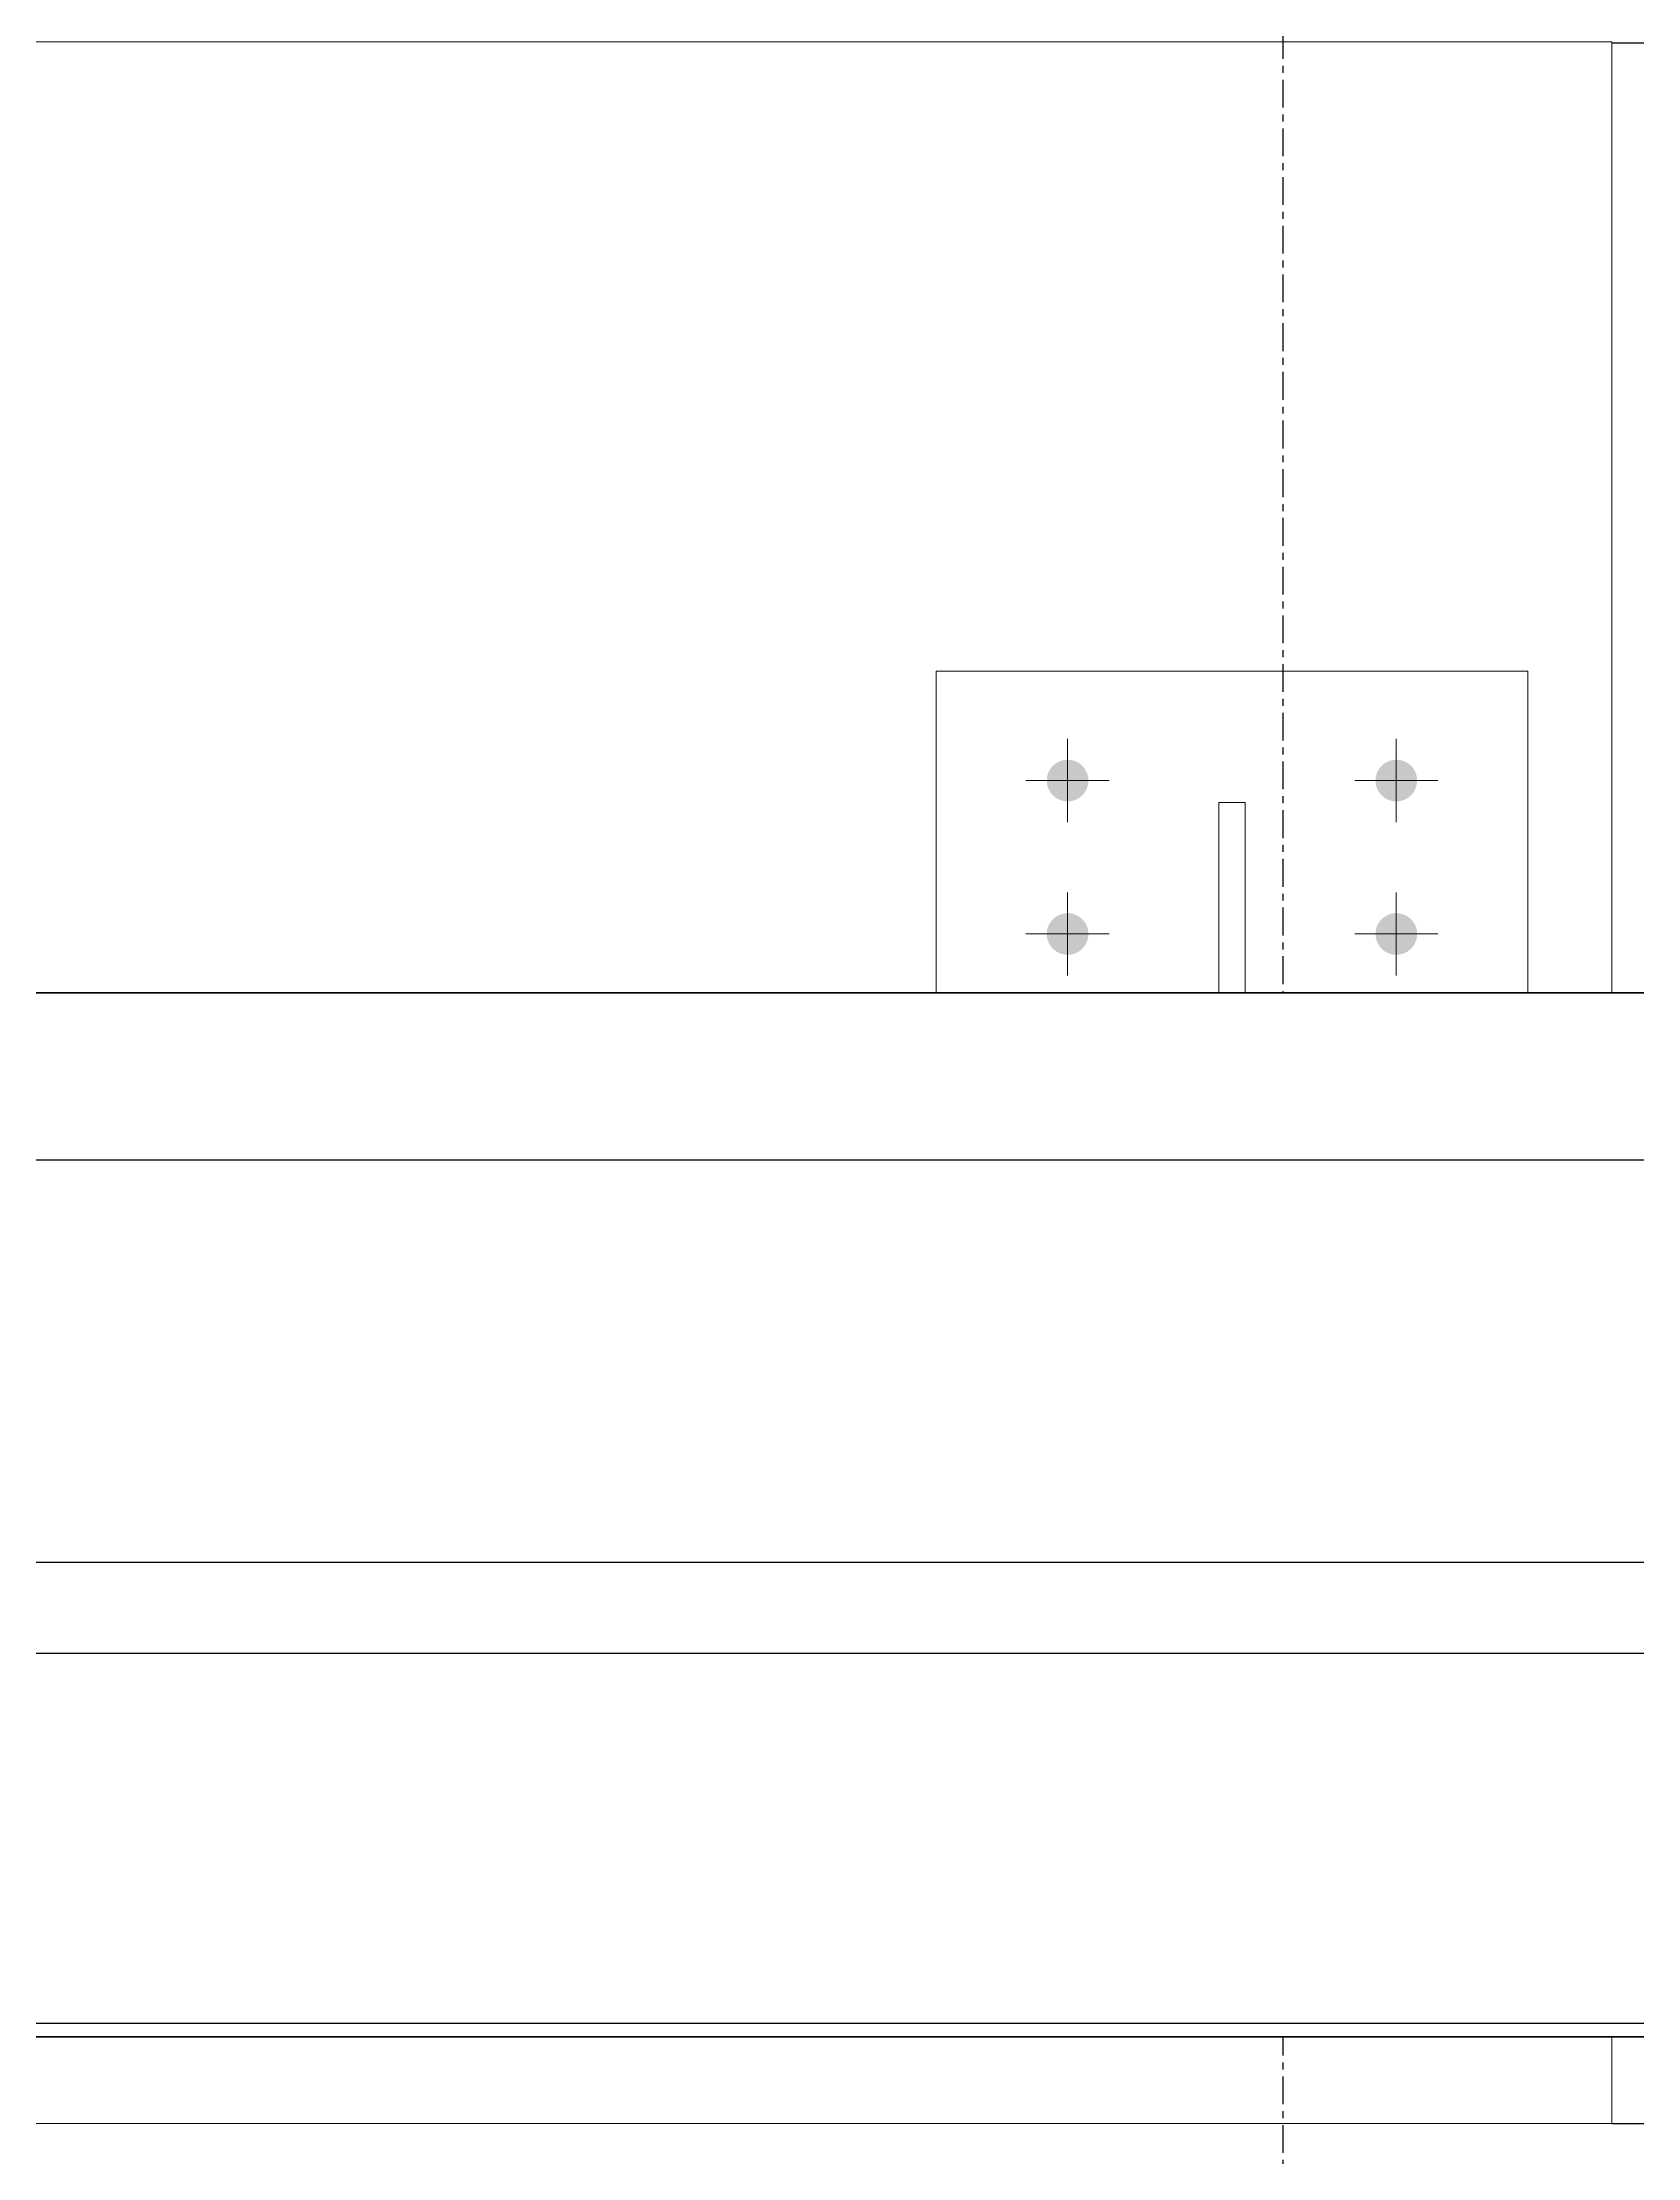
# Model space of a CAD drawing. Header units: millimetres. Extents: x 663313 to 1226001, y 1431724 to 1620898.
# Drawn here: x 812541 to 813269, y 1512989 to 1513955 of the extents above; entities that cross this region are included whole.
import ezdxf

# ---------------------------------------------------------------- set-up
doc = ezdxf.new("R2010")
doc.units = ezdxf.units.MM
for name, pattern in [('Grid Line', [22.225, 12.7, -3.175, 3.175, -3.175]), ('XKITLINE00', [0]), ('XKITLINE02', [4, 2, -2])]:
    doc.linetypes.add(name, pattern=pattern)
doc.layers.get('Defpoints').update_dxf_attribs({"color": 140})
doc.layers.add('000 - 0_HIDE_OBJ_FRAMING_DEF_SUB', color=1, linetype='Continuous', plot=False)
doc.layers.add('000 - CONCRETE_EX_BUILDING_MAIN_COLOR_1', color=1, linetype='Continuous')
doc.layers.add('A-canopy', color=1, linetype='Continuous')
doc.layers.add('Part', color=2, linetype='Continuous', lineweight=0)
doc.styles.add('Arial', font='arial.ttf')
doc.dimstyles.new('Dim - 40 - End', dxfattribs={"dimscale": 0.04, "dimtxt": 3, "dimasz": 1, "dimexe": 0, "dimexo": 2.5, "dimgap": 1.5, "dimtad": 1, "dimdec": 0, "dimlfac": 1000, "dimzin": 1, "dimdsep": 46, "dimtxsty": 'Arial', "dimblk": 'END', "dimcen": 0.09, "dimclrd": 1, "dimclre": 49, "dimclrt": 3, "dimadec": 0, "dimazin": 0, "dimtfac": 1, "dimtdec": 0, "dimtix": 1, "dimtofl": 0, "dimtmove": 2, "dimatfit": 3, "dimfxl": 1, "dimtfill": 1, "dimtfillclr": 256, "dimtolj": 1, "dimtzin": 0, "dimarcsym": 0})

# ---------------------------------------------------------------- blocks, each defined once
blk = doc.blocks.new('cano')
at = {"layer": '000 - CONCRETE_EX_BUILDING_MAIN_COLOR_1'}
for points in [[(663616.04145, 1524720.71452), (663616.04158, 1524720.71544), (663616.04181, 1524720.71635), (663616.04212, 1524720.71723), (663616.04252, 1524720.71807), (663616.043, 1524720.71887), (663616.04356, 1524720.71962), (663616.04418, 1524720.72031), (663616.04487, 1524720.72093), (663616.04562, 1524720.72149), (663616.04642, 1524720.72197), (663616.04727, 1524720.72237), (663616.04814, 1524720.72268), (663616.04905, 1524720.72291), (663616.04997, 1524720.72304), (663616.0509, 1524720.72309), (663616.05183, 1524720.72304), (663616.05275, 1524720.72291), (663616.05366, 1524720.72268), (663616.05454, 1524720.72237), (663616.05538, 1524720.72197), (663616.05618, 1524720.72149), (663616.05693, 1524720.72093), (663616.05762, 1524720.72031), (663616.05824, 1524720.71962), (663616.0588, 1524720.71887), (663616.05928, 1524720.71807), (663616.05968, 1524720.71723), (663616.05999, 1524720.71635), (663616.06022, 1524720.71544), (663616.06036, 1524720.71452), (663616.0604, 1524720.71359), (663616.06036, 1524720.71266), (663616.06022, 1524720.71174), (663616.05999, 1524720.71083), (663616.05968, 1524720.70995), (663616.05928, 1524720.70911), (663616.0588, 1524720.70831), (663616.05824, 1524720.70756), (663616.05762, 1524720.70687), (663616.05693, 1524720.70625), (663616.05618, 1524720.70569), (663616.05538, 1524720.70521), (663616.05454, 1524720.70481), (663616.05366, 1524720.7045), (663616.05275, 1524720.70427), (663616.05183, 1524720.70414), (663616.0509, 1524720.70409), (663616.04997, 1524720.70414), (663616.04905, 1524720.70427), (663616.04814, 1524720.7045), (663616.04727, 1524720.70481), (663616.04642, 1524720.70521), (663616.04562, 1524720.70569), (663616.04487, 1524720.70625), (663616.04418, 1524720.70687), (663616.04356, 1524720.70756), (663616.043, 1524720.70831), (663616.04252, 1524720.70911), (663616.04212, 1524720.70995), (663616.04181, 1524720.71083), (663616.04158, 1524720.71174), (663616.04145, 1524720.71266), (663616.0414, 1524720.71359)], [(663616.19145, 1524720.71452), (663616.19158, 1524720.71544), (663616.19181, 1524720.71635), (663616.19212, 1524720.71723), (663616.19252, 1524720.71807), (663616.193, 1524720.71887), (663616.19356, 1524720.71962), (663616.19418, 1524720.72031), (663616.19487, 1524720.72093), (663616.19562, 1524720.72149), (663616.19642, 1524720.72197), (663616.19727, 1524720.72237), (663616.19814, 1524720.72268), (663616.19905, 1524720.72291), (663616.19997, 1524720.72304), (663616.2009, 1524720.72309), (663616.20183, 1524720.72304), (663616.20275, 1524720.72291), (663616.20366, 1524720.72268), (663616.20454, 1524720.72237), (663616.20538, 1524720.72197), (663616.20618, 1524720.72149), (663616.20693, 1524720.72093), (663616.20762, 1524720.72031), (663616.20824, 1524720.71962), (663616.2088, 1524720.71887), (663616.20928, 1524720.71807), (663616.20968, 1524720.71723), (663616.20999, 1524720.71635), (663616.21022, 1524720.71544), (663616.21036, 1524720.71452), (663616.2104, 1524720.71359), (663616.21036, 1524720.71266), (663616.21022, 1524720.71174), (663616.20999, 1524720.71083), (663616.20968, 1524720.70995), (663616.20928, 1524720.70911), (663616.2088, 1524720.70831), (663616.20824, 1524720.70756), (663616.20762, 1524720.70687), (663616.20693, 1524720.70625), (663616.20618, 1524720.70569), (663616.20538, 1524720.70521), (663616.20454, 1524720.70481), (663616.20366, 1524720.7045), (663616.20275, 1524720.70427), (663616.20183, 1524720.70414), (663616.2009, 1524720.70409), (663616.19997, 1524720.70414), (663616.19905, 1524720.70427), (663616.19814, 1524720.7045), (663616.19727, 1524720.70481), (663616.19642, 1524720.70521), (663616.19562, 1524720.70569), (663616.19487, 1524720.70625), (663616.19418, 1524720.70687), (663616.19356, 1524720.70756), (663616.193, 1524720.70831), (663616.19252, 1524720.70911), (663616.19212, 1524720.70995), (663616.19181, 1524720.71083), (663616.19158, 1524720.71174), (663616.19145, 1524720.71266), (663616.1914, 1524720.71359)], [(663616.04145, 1524720.64452), (663616.04158, 1524720.64544), (663616.04181, 1524720.64635), (663616.04212, 1524720.64723), (663616.04252, 1524720.64807), (663616.043, 1524720.64887), (663616.04356, 1524720.64962), (663616.04418, 1524720.65031), (663616.04487, 1524720.65093), (663616.04562, 1524720.65149), (663616.04642, 1524720.65197), (663616.04727, 1524720.65237), (663616.04814, 1524720.65268), (663616.04905, 1524720.65291), (663616.04997, 1524720.65304), (663616.0509, 1524720.65309), (663616.05183, 1524720.65304), (663616.05275, 1524720.65291), (663616.05366, 1524720.65268), (663616.05454, 1524720.65237), (663616.05538, 1524720.65197), (663616.05618, 1524720.65149), (663616.05693, 1524720.65093), (663616.05762, 1524720.65031), (663616.05824, 1524720.64962), (663616.0588, 1524720.64887), (663616.05928, 1524720.64807), (663616.05968, 1524720.64723), (663616.05999, 1524720.64635), (663616.06022, 1524720.64544), (663616.06036, 1524720.64452), (663616.0604, 1524720.64359), (663616.06036, 1524720.64266), (663616.06022, 1524720.64174), (663616.05999, 1524720.64083), (663616.05968, 1524720.63995), (663616.05928, 1524720.63911), (663616.0588, 1524720.63831), (663616.05824, 1524720.63756), (663616.05762, 1524720.63687), (663616.05693, 1524720.63625), (663616.05618, 1524720.63569), (663616.05538, 1524720.63521), (663616.05454, 1524720.63481), (663616.05366, 1524720.6345), (663616.05275, 1524720.63427), (663616.05183, 1524720.63414), (663616.0509, 1524720.63409), (663616.04997, 1524720.63414), (663616.04905, 1524720.63427), (663616.04814, 1524720.6345), (663616.04727, 1524720.63481), (663616.04642, 1524720.63521), (663616.04562, 1524720.63569), (663616.04487, 1524720.63625), (663616.04418, 1524720.63687), (663616.04356, 1524720.63756), (663616.043, 1524720.63831), (663616.04252, 1524720.63911), (663616.04212, 1524720.63995), (663616.04181, 1524720.64083), (663616.04158, 1524720.64174), (663616.04145, 1524720.64266), (663616.0414, 1524720.64359)], [(663616.19145, 1524720.64452), (663616.19158, 1524720.64544), (663616.19181, 1524720.64635), (663616.19212, 1524720.64723), (663616.19252, 1524720.64807), (663616.193, 1524720.64887), (663616.19356, 1524720.64962), (663616.19418, 1524720.65031), (663616.19487, 1524720.65093), (663616.19562, 1524720.65149), (663616.19642, 1524720.65197), (663616.19727, 1524720.65237), (663616.19814, 1524720.65268), (663616.19905, 1524720.65291), (663616.19997, 1524720.65304), (663616.2009, 1524720.65309), (663616.20183, 1524720.65304), (663616.20275, 1524720.65291), (663616.20366, 1524720.65268), (663616.20454, 1524720.65237), (663616.20538, 1524720.65197), (663616.20618, 1524720.65149), (663616.20693, 1524720.65093), (663616.20762, 1524720.65031), (663616.20824, 1524720.64962), (663616.2088, 1524720.64887), (663616.20928, 1524720.64807), (663616.20968, 1524720.64723), (663616.20999, 1524720.64635), (663616.21022, 1524720.64544), (663616.21036, 1524720.64452), (663616.2104, 1524720.64359), (663616.21036, 1524720.64266), (663616.21022, 1524720.64174), (663616.20999, 1524720.64083), (663616.20968, 1524720.63995), (663616.20928, 1524720.63911), (663616.2088, 1524720.63831), (663616.20824, 1524720.63756), (663616.20762, 1524720.63687), (663616.20693, 1524720.63625), (663616.20618, 1524720.63569), (663616.20538, 1524720.63521), (663616.20454, 1524720.63481), (663616.20366, 1524720.6345), (663616.20275, 1524720.63427), (663616.20183, 1524720.63414), (663616.2009, 1524720.63409), (663616.19997, 1524720.63414), (663616.19905, 1524720.63427), (663616.19814, 1524720.6345), (663616.19727, 1524720.63481), (663616.19642, 1524720.63521), (663616.19562, 1524720.63569), (663616.19487, 1524720.63625), (663616.19418, 1524720.63687), (663616.19356, 1524720.63756), (663616.193, 1524720.63831), (663616.19252, 1524720.63911), (663616.19212, 1524720.63995), (663616.19181, 1524720.64083), (663616.19158, 1524720.64174), (663616.19145, 1524720.64266), (663616.1914, 1524720.64359)], [(663616.19145, 1524720.54452), (663616.19158, 1524720.54544), (663616.19181, 1524720.54635), (663616.19212, 1524720.54723), (663616.19252, 1524720.54807), (663616.193, 1524720.54887), (663616.19356, 1524720.54962), (663616.19418, 1524720.55031), (663616.19487, 1524720.55093), (663616.19562, 1524720.55149), (663616.19642, 1524720.55197), (663616.19727, 1524720.55237), (663616.19814, 1524720.55268), (663616.19905, 1524720.55291), (663616.19997, 1524720.55304), (663616.2009, 1524720.55309), (663616.20183, 1524720.55304), (663616.20275, 1524720.55291), (663616.20366, 1524720.55268), (663616.20454, 1524720.55237), (663616.20538, 1524720.55197), (663616.20618, 1524720.55149), (663616.20693, 1524720.55093), (663616.20762, 1524720.55031), (663616.20824, 1524720.54962), (663616.2088, 1524720.54887), (663616.20928, 1524720.54807), (663616.20968, 1524720.54723), (663616.20999, 1524720.54635), (663616.21022, 1524720.54544), (663616.21036, 1524720.54452), (663616.2104, 1524720.54359), (663616.21036, 1524720.54266), (663616.21022, 1524720.54174), (663616.20999, 1524720.54083), (663616.20968, 1524720.53995), (663616.20928, 1524720.53911), (663616.2088, 1524720.53831), (663616.20824, 1524720.53756), (663616.20762, 1524720.53687), (663616.20693, 1524720.53625), (663616.20618, 1524720.53569), (663616.20538, 1524720.53521), (663616.20454, 1524720.53481), (663616.20366, 1524720.5345), (663616.20275, 1524720.53427), (663616.20183, 1524720.53414), (663616.2009, 1524720.53409), (663616.19997, 1524720.53414), (663616.19905, 1524720.53427), (663616.19814, 1524720.5345), (663616.19727, 1524720.53481), (663616.19642, 1524720.53521), (663616.19562, 1524720.53569), (663616.19487, 1524720.53625), (663616.19418, 1524720.53687), (663616.19356, 1524720.53756), (663616.193, 1524720.53831), (663616.19252, 1524720.53911), (663616.19212, 1524720.53995), (663616.19181, 1524720.54083), (663616.19158, 1524720.54174), (663616.19145, 1524720.54266), (663616.1914, 1524720.54359)], [(663616.07663, 1524720.53728), (663616.07736, 1524720.53717), (663616.07808, 1524720.53699), (663616.07877, 1524720.53674), (663616.07943, 1524720.53643), (663616.08006, 1524720.53605), (663616.08066, 1524720.53561), (663616.0812, 1524720.53512), (663616.0817, 1524720.53457), (663616.08213, 1524720.53398), (663616.08251, 1524720.53335), (663616.08283, 1524720.53269), (663616.08308, 1524720.532), (663616.08325, 1524720.53128), (663616.08336, 1524720.53056), (663616.0834, 1524720.52982), (663616.08336, 1524720.52909), (663616.08325, 1524720.52836), (663616.08308, 1524720.52765), (663616.08283, 1524720.52696), (663616.08251, 1524720.52629), (663616.08213, 1524720.52566), (663616.0817, 1524720.52507), (663616.0812, 1524720.52453), (663616.08066, 1524720.52403), (663616.08006, 1524720.52359), (663616.07943, 1524720.52322), (663616.07877, 1524720.5229), (663616.07808, 1524720.52265), (663616.07736, 1524720.52248), (663616.07663, 1524720.52237), (663616.0759, 1524720.52233), (663616.07516, 1524720.52237), (663616.07443, 1524720.52248), (663616.07372, 1524720.52265), (663616.07303, 1524720.5229), (663616.07236, 1524720.52322), (663616.07173, 1524720.52359), (663616.07114, 1524720.52403), (663616.07059, 1524720.52453), (663616.0701, 1524720.52507), (663616.06966, 1524720.52566), (663616.06928, 1524720.52629), (663616.06897, 1524720.52696), (663616.06872, 1524720.52765), (663616.06854, 1524720.52836), (663616.06843, 1524720.52909), (663616.0684, 1524720.52982), (663616.06843, 1524720.53056), (663616.06854, 1524720.53128), (663616.06872, 1524720.532), (663616.06897, 1524720.53269), (663616.06928, 1524720.53335), (663616.06966, 1524720.53398), (663616.0701, 1524720.53457), (663616.07059, 1524720.53512), (663616.07114, 1524720.53561), (663616.07173, 1524720.53605), (663616.07236, 1524720.53643), (663616.07303, 1524720.53674), (663616.07372, 1524720.53699), (663616.07443, 1524720.53717), (663616.07516, 1524720.53728), (663616.0759, 1524720.53731)], [(663616.17562, 1524720.53607), (663616.17635, 1524720.53597), (663616.17707, 1524720.53579), (663616.17776, 1524720.53554), (663616.17843, 1524720.53523), (663616.17906, 1524720.53485), (663616.17965, 1524720.53441), (663616.18019, 1524720.53392), (663616.18069, 1524720.53337), (663616.18113, 1524720.53278), (663616.1815, 1524720.53215), (663616.18182, 1524720.53149), (663616.18207, 1524720.5308), (663616.18225, 1524720.53008), (663616.18235, 1524720.52936), (663616.18239, 1524720.52862), (663616.18235, 1524720.52789), (663616.18225, 1524720.52716), (663616.18207, 1524720.52645), (663616.18182, 1524720.52575), (663616.1815, 1524720.52509), (663616.18113, 1524720.52446), (663616.18069, 1524720.52387), (663616.18019, 1524720.52332), (663616.17965, 1524720.52283), (663616.17906, 1524720.52239), (663616.17843, 1524720.52202), (663616.17776, 1524720.5217), (663616.17707, 1524720.52145), (663616.17635, 1524720.52128), (663616.17562, 1524720.52117), (663616.17489, 1524720.52113), (663616.17415, 1524720.52117), (663616.17343, 1524720.52128), (663616.17271, 1524720.52145), (663616.17202, 1524720.5217), (663616.17135, 1524720.52202), (663616.17072, 1524720.52239), (663616.17013, 1524720.52283), (663616.16959, 1524720.52332), (663616.16909, 1524720.52387), (663616.16865, 1524720.52446), (663616.16828, 1524720.52509), (663616.16796, 1524720.52575), (663616.16771, 1524720.52645), (663616.16753, 1524720.52716), (663616.16743, 1524720.52789), (663616.16739, 1524720.52862), (663616.16743, 1524720.52936), (663616.16753, 1524720.53008), (663616.16771, 1524720.5308), (663616.16796, 1524720.53149), (663616.16828, 1524720.53215), (663616.16865, 1524720.53278), (663616.16909, 1524720.53337), (663616.16959, 1524720.53392), (663616.17013, 1524720.53441), (663616.17072, 1524720.53485), (663616.17135, 1524720.53523), (663616.17202, 1524720.53554), (663616.17271, 1524720.53579), (663616.17343, 1524720.53597), (663616.17415, 1524720.53607), (663616.17489, 1524720.53611)], [(663616.07663, 1524720.48734), (663616.07736, 1524720.48724), (663616.07808, 1524720.48706), (663616.07877, 1524720.48681), (663616.07943, 1524720.4865), (663616.08006, 1524720.48612), (663616.08066, 1524720.48568), (663616.0812, 1524720.48519), (663616.0817, 1524720.48464), (663616.08213, 1524720.48405), (663616.08251, 1524720.48342), (663616.08283, 1524720.48276), (663616.08308, 1524720.48206), (663616.08325, 1524720.48135), (663616.08336, 1524720.48062), (663616.0834, 1524720.47989), (663616.08336, 1524720.47916), (663616.08325, 1524720.47843), (663616.08308, 1524720.47772), (663616.08283, 1524720.47702), (663616.08251, 1524720.47636), (663616.08213, 1524720.47573), (663616.0817, 1524720.47514), (663616.0812, 1524720.47459), (663616.08066, 1524720.4741), (663616.08006, 1524720.47366), (663616.07943, 1524720.47328), (663616.07877, 1524720.47297), (663616.07808, 1524720.47272), (663616.07736, 1524720.47254), (663616.07663, 1524720.47244), (663616.0759, 1524720.4724), (663616.07516, 1524720.47244), (663616.07443, 1524720.47254), (663616.07372, 1524720.47272), (663616.07303, 1524720.47297), (663616.07236, 1524720.47328), (663616.07173, 1524720.47366), (663616.07114, 1524720.4741), (663616.07059, 1524720.47459), (663616.0701, 1524720.47514), (663616.06966, 1524720.47573), (663616.06928, 1524720.47636), (663616.06897, 1524720.47702), (663616.06872, 1524720.47772), (663616.06854, 1524720.47843), (663616.06843, 1524720.47916), (663616.0684, 1524720.47989), (663616.06843, 1524720.48062), (663616.06854, 1524720.48135), (663616.06872, 1524720.48206), (663616.06897, 1524720.48276), (663616.06928, 1524720.48342), (663616.06966, 1524720.48405), (663616.0701, 1524720.48464), (663616.07059, 1524720.48519), (663616.07114, 1524720.48568), (663616.07173, 1524720.48612), (663616.07236, 1524720.4865), (663616.07303, 1524720.48681), (663616.07372, 1524720.48706), (663616.07443, 1524720.48724), (663616.07516, 1524720.48734), (663616.0759, 1524720.48738)], [(663616.1777, 1524720.48619), (663616.17842, 1524720.48608), (663616.17914, 1524720.4859), (663616.17983, 1524720.48565), (663616.1805, 1524720.48534), (663616.18113, 1524720.48496), (663616.18172, 1524720.48452), (663616.18226, 1524720.48403), (663616.18276, 1524720.48348), (663616.1832, 1524720.48289), (663616.18357, 1524720.48226), (663616.18389, 1524720.4816), (663616.18414, 1524720.48091), (663616.18432, 1524720.48019), (663616.18442, 1524720.47947), (663616.18446, 1524720.47873), (663616.18442, 1524720.478), (663616.18432, 1524720.47727), (663616.18414, 1524720.47656), (663616.18389, 1524720.47587), (663616.18357, 1524720.4752), (663616.1832, 1524720.47457), (663616.18276, 1524720.47398), (663616.18226, 1524720.47344), (663616.18172, 1524720.47294), (663616.18113, 1524720.4725), (663616.1805, 1524720.47213), (663616.17983, 1524720.47181), (663616.17914, 1524720.47156), (663616.17842, 1524720.47139), (663616.1777, 1524720.47128), (663616.17696, 1524720.47124), (663616.17623, 1524720.47128), (663616.1755, 1524720.47139), (663616.17478, 1524720.47156), (663616.17409, 1524720.47181), (663616.17342, 1524720.47213), (663616.17279, 1524720.4725), (663616.1722, 1524720.47294), (663616.17166, 1524720.47344), (663616.17116, 1524720.47398), (663616.17072, 1524720.47457), (663616.17035, 1524720.4752), (663616.17003, 1524720.47587), (663616.16978, 1524720.47656), (663616.1696, 1524720.47727), (663616.1695, 1524720.478), (663616.16946, 1524720.47873), (663616.1695, 1524720.47947), (663616.1696, 1524720.48019), (663616.16978, 1524720.48091), (663616.17003, 1524720.4816), (663616.17035, 1524720.48226), (663616.17072, 1524720.48289), (663616.17116, 1524720.48348), (663616.17166, 1524720.48403), (663616.1722, 1524720.48452), (663616.17279, 1524720.48496), (663616.17342, 1524720.48534), (663616.17409, 1524720.48565), (663616.17478, 1524720.4859), (663616.1755, 1524720.48608), (663616.17623, 1524720.48619), (663616.17696, 1524720.48622)]]:
    blk.add_hatch(color=256, dxfattribs=at).paths.add_polyline_path(points, flags=17)
at = {"layer": '000 - CONCRETE_EX_BUILDING_MAIN_COLOR_1', "linetype": 'XKITLINE02', "lineweight": 0}
for p, q in [((663615.9909, 1524720.76359), (663616.2609, 1524720.76359)), ((663615.9909, 1524720.49359), (663615.9909, 1524720.76359)), ((663615.9909, 1524720.76359), (663615.9909, 1524720.24359)), ((663616.2609, 1524720.76359), (663616.2609, 1524720.49359)), ((663616.2609, 1524720.76359), (663616.2609, 1524720.49359)), ((663616.2609, 1524720.76359), (663616.2609, 1524720.24359)), ((663616.1199, 1524720.70358), (663616.1199, 1524720.60358)), ((663616.1319, 1524720.60358), (663616.1319, 1524720.70358)), ((663616.0259, 1524720.60358), (663616.0259, 1524720.58856)), ((663616.1319, 1524720.60358), (663616.1199, 1524720.60358)), ((663616.1199, 1524720.60358), (663616.1199, 1524720.59716)), ((663616.1319, 1524720.60358), (663616.1199, 1524720.60358)), ((663616.1319, 1524720.59716), (663616.1319, 1524720.60358)), ((663616.2259, 1524720.58856), (663616.2259, 1524720.60358)), ((663615.9909, 1524720.59415), (663615.9909, 1524720.44043)), ((663616.0159, 1524720.59415), (663616.0159, 1524720.58416)), ((663616.0159, 1524720.58416), (663615.1909, 1524720.58416)), ((663616.0159, 1524720.58057), (663615.1909, 1524720.58057)), ((663616.0159, 1524720.58416), (663616.0159, 1524720.58057)), ((663616.0259, 1524720.58856), (663616.0259, 1524720.57556)), ((663616.0259, 1524720.58856), (663616.2259, 1524720.58856)), ((663616.1209, 1524720.58856), (663616.1209, 1524720.28069)), ((663616.1309, 1524720.58856), (663616.1209, 1524720.58856)), ((663616.1209, 1524720.58856), (663616.1209, 1524720.57556)), ((663616.1309, 1524720.28069), (663616.1309, 1524720.58856)), ((663616.1309, 1524720.58856), (663616.1309, 1524720.57556)), ((663616.2259, 1524720.58856), (663616.2259, 1524720.57556)), ((663616.0159, 1524720.56559), (663616.0159, 1524720.56556)), ((663616.2609, 1524720.49359), (663615.9909, 1524720.49359)), ((663615.1009, 1524720.45434), (663616.1059, 1524720.45434)), ((663616.1059, 1524720.45075), (663615.1009, 1524720.45075)), ((663616.0459, 1524720.44541), (663616.1209, 1524720.44541)), ((663616.1059, 1524720.44435), (663616.1059, 1524720.45434)), ((663616.1059, 1524720.45425), (663616.1059, 1524720.44538)), ((663616.1059, 1524720.45075), (663616.1059, 1524720.45425)), ((663616.1209, 1524720.44541), (663616.1209, 1524720.44538)), ((663616.1309, 1524720.44541), (663616.2059, 1524720.44541)), ((663616.2059, 1524720.44541), (663616.2059, 1524720.44538)), ((663616.1059, 1524720.44435), (663615.1009, 1524720.44435)), ((663616.1059, 1524720.44043), (663616.1059, 1524720.44435)), ((663616.0259, 1524720.28069), (663616.0259, 1524720.27069)), ((663616.1209, 1524720.28069), (663616.1209, 1524720.28069)), ((663616.2259, 1524720.27069), (663616.2259, 1524720.28069)), ((663616.0259, 1524720.27069), (663616.0259, 1524720.27069))]:
    blk.add_line(p, q, dxfattribs=at)
at = {"layer": '000 - CONCRETE_EX_BUILDING_MAIN_COLOR_1', "linetype": 'XKITLINE00', "lineweight": 0}
for p, q in [((663615.9909, 1524720.76359), (663615.9909, 1524720.76359)), ((663616.2609, 1524720.76359), (663615.9909, 1524720.76359)), ((663615.9909, 1524720.76359), (663615.9909, 1524720.59415)), ((663616.2609, 1524720.76359), (663616.2609, 1524720.76359)), ((663616.2609, 1524720.76359), (663616.2609, 1524720.24359)), ((663616.0509, 1524720.69459), (663616.0509, 1524720.73259)), ((663616.2009, 1524720.69459), (663616.2009, 1524720.73259)), ((663616.0319, 1524720.71359), (663616.0699, 1524720.71359)), ((663616.1819, 1524720.71359), (663616.2199, 1524720.71359)), ((663616.1199, 1524720.59716), (663616.1199, 1524720.70358)), ((663616.1319, 1524720.70358), (663616.1199, 1524720.70358)), ((663616.1319, 1524720.70358), (663616.1319, 1524720.59716)), ((663616.1319, 1524720.70358), (663616.1319, 1524720.70358)), ((663616.0509, 1524720.62459), (663616.0509, 1524720.66259)), ((663616.2009, 1524720.62459), (663616.2009, 1524720.66259)), ((663616.0319, 1524720.64359), (663616.0699, 1524720.64359)), ((663616.1819, 1524720.64359), (663616.2199, 1524720.64359)), ((663616.1199, 1524720.60358), (663616.0259, 1524720.60358)), ((663616.0259, 1524720.60358), (663616.0259, 1524720.59058)), ((663616.2259, 1524720.60358), (663616.1319, 1524720.60358)), ((663616.2259, 1524720.60358), (663616.2259, 1524720.59058)), ((663616.0159, 1524720.59415), (663615.1909, 1524720.59415)), ((663615.1909, 1524720.59059), (663616.0159, 1524720.59059)), ((663616.0159, 1524720.59059), (663616.0159, 1524720.59415)), ((663616.0159, 1524720.59059), (663616.0159, 1524720.56556)), ((663616.0259, 1524720.57556), (663616.0259, 1524720.59058)), ((663616.0259, 1524720.59058), (663616.2259, 1524720.59058)), ((663616.07311, 1524720.57556), (663616.05809, 1524720.59058)), ((663616.12032, 1524720.57556), (663616.1053, 1524720.59058)), ((663616.1319, 1524720.59716), (663616.1199, 1524720.59716)), ((663616.16753, 1524720.57556), (663616.15251, 1524720.59058)), ((663616.21474, 1524720.57556), (663616.19972, 1524720.59058)), ((663616.2259, 1524720.59058), (663616.2259, 1524720.57556)), ((663616.2259, 1524720.57556), (663616.0259, 1524720.57556)), ((663616.0259, 1524720.57556), (663616.0259, 1524720.57556)), ((663616.0259, 1524720.57556), (663616.0259, 1524720.57556)), ((663616.1209, 1524720.28069), (663616.1209, 1524720.57556)), ((663616.1209, 1524720.57556), (663616.1309, 1524720.57556)), ((663616.1209, 1524720.56356), (663616.1309, 1524720.57356)), ((663616.1309, 1524720.57556), (663616.1309, 1524720.28069)), ((663616.1059, 1524720.56559), (663616.0159, 1524720.56559)), ((663616.0159, 1524720.56556), (663616.1059, 1524720.56556)), ((663616.0509, 1524720.56259), (663616.0509, 1524720.54994)), ((663616.1059, 1524720.56559), (663616.1059, 1524720.56556)), ((663616.1059, 1524720.56556), (663616.1059, 1524720.45423)), ((663616.2009, 1524720.52459), (663616.2009, 1524720.56259)), ((663616.0319, 1524720.54359), (663616.04455, 1524720.54359)), ((663616.0699, 1524720.54359), (663616.05725, 1524720.54359)), ((663616.1209, 1524720.53213), (663616.1309, 1524720.54213)), ((663616.17489, 1524720.5382), (663616.17489, 1524720.5434)), ((663616.1819, 1524720.54359), (663616.2199, 1524720.54359)), ((663616.0509, 1524720.52459), (663616.0509, 1524720.53724)), ((663616.0759, 1524720.52941), (663616.0759, 1524720.5319)), ((663616.1209, 1524720.5007), (663616.1309, 1524720.5107)), ((663616.17696, 1524720.48831), (663616.17696, 1524720.49351)), ((663616.0759, 1524720.47948), (663616.0759, 1524720.48197)), ((663616.1209, 1524720.46927), (663616.1309, 1524720.47927)), ((663615.1009, 1524720.45414), (663616.1059, 1524720.45423)), ((663616.0459, 1524720.45424), (663616.1209, 1524720.45425)), ((663616.0459, 1524720.44538), (663616.0459, 1524720.45424)), ((663616.1209, 1524720.44538), (663616.0459, 1524720.44538)), ((663616.07377, 1524720.44538), (663616.0649, 1524720.45424)), ((663616.10163, 1524720.44538), (663616.09277, 1524720.45425)), ((663616.1059, 1524720.44538), (663616.1059, 1524720.44043)), ((663616.12087, 1524720.45402), (663616.12064, 1524720.45425)), ((663616.1209, 1524720.45425), (663616.1209, 1524720.44538)), ((663616.1209, 1524720.43784), (663616.1309, 1524720.44784)), ((663616.1309, 1524720.45425), (663616.2059, 1524720.45426)), ((663616.1309, 1524720.44538), (663616.1309, 1524720.45425)), ((663616.2059, 1524720.44538), (663616.1309, 1524720.44538)), ((663616.15879, 1524720.44538), (663616.14992, 1524720.45425)), ((663616.18668, 1524720.44538), (663616.17781, 1524720.45425)), ((663616.20581, 1524720.45415), (663616.2057, 1524720.45426)), ((663616.2059, 1524720.45426), (663616.2059, 1524720.44538)), ((663615.1009, 1524720.44043), (663616.1059, 1524720.44043)), ((663615.9909, 1524720.44043), (663615.9909, 1524720.24359)), ((663616.1209, 1524720.40641), (663616.1309, 1524720.41641)), ((663616.1209, 1524720.37498), (663616.1309, 1524720.38498)), ((663616.1209, 1524720.34355), (663616.1309, 1524720.35355)), ((663616.1209, 1524720.31212), (663616.1309, 1524720.32212)), ((663616.1209, 1524720.28069), (663616.1309, 1524720.29069)), ((663616.0259, 1524720.27069), (663616.0259, 1524720.28069)), ((663616.0259, 1524720.28069), (663616.0259, 1524720.28069)), ((663616.0259, 1524720.28069), (663616.2259, 1524720.28069)), ((663616.05733, 1524720.27069), (663616.04733, 1524720.28069)), ((663616.08876, 1524720.27069), (663616.07876, 1524720.28069)), ((663616.12019, 1524720.27069), (663616.11019, 1524720.28069)), ((663616.1209, 1524720.28069), (663616.1209, 1524720.28069)), ((663616.1309, 1524720.28069), (663616.1209, 1524720.28069)), ((663616.1209, 1524720.28069), (663616.1209, 1524720.28069)), ((663616.1309, 1524720.28069), (663616.1309, 1524720.28069)), ((663616.15162, 1524720.27069), (663616.14162, 1524720.28069)), ((663616.18305, 1524720.27069), (663616.17305, 1524720.28069)), ((663616.21448, 1524720.27069), (663616.20448, 1524720.28069)), ((663616.2259, 1524720.28069), (663616.2259, 1524720.28069)), ((663616.2259, 1524720.28069), (663616.2259, 1524720.27069)), ((663616.0259, 1524720.27069), (663616.0259, 1524720.27069)), ((663616.2259, 1524720.27069), (663616.0259, 1524720.27069)), ((663616.0259, 1524720.27069), (663616.0259, 1524720.27069)), ((663616.0259, 1524720.27069), (663616.0259, 1524720.27069)), ((663616.2259, 1524720.27069), (663616.2259, 1524720.27069)), ((663615.9909, 1524720.24359), (663615.9909, 1524720.24359)), ((663616.2609, 1524720.24359), (663615.9909, 1524720.24359)), ((663616.2609, 1524720.24359), (663616.2609, 1524720.24359))]:
    blk.add_line(p, q, dxfattribs=at)
blk = doc.blocks.new('END')
at = {"color": 1}
for p, q in [((2, 0), (-2, 0)), ((0, 2), (0, -2))]:
    blk.add_line(p, q, dxfattribs=at)
at = {"color": 3}
blk.add_line((-1, -1), (1, 1), dxfattribs=at)
blk = doc.blocks.new('*D4492')
at = {"layer": '000 - 0_HIDE_OBJ_FRAMING_DEF_SUB', "color": 49, "lineweight": -2, "transparency": 16777216}
for p, q in [((13400.1, 106349.57), (13863.01, 106349.57)), ((13400.1, 105400), (13863.01, 105400))]:
    blk.add_line(p, q, dxfattribs=at)
at = {"layer": '000 - 0_HIDE_OBJ_FRAMING_DEF_SUB', "color": 1, "lineweight": -2, "transparency": 16777216}
blk.add_line((13863.01, 106349.53), (13863.01, 105400.04), dxfattribs=at)
at = {"layer": 'Defpoints', "color": 0, "transparency": 16777216}
for p in [(13400, 106349.57), (13400, 105400), (13863.01, 105400)]:
    blk.add_point(p, dxfattribs=at)
at = {"layer": '000 - 0_HIDE_OBJ_FRAMING_DEF_SUB', "color": 1, "lineweight": -2, "transparency": 16777216, "xscale": 0.04, "yscale": 0.04, "zscale": 0.04}
for p, rotation in [((13863.01, 106349.57), 90), ((13863.01, 105400), 270)]:
    blk.add_blockref('END', p, dxfattribs=dict(at, rotation=rotation))
at = {"layer": '000 - 0_HIDE_OBJ_FRAMING_DEF_SUB', "color": 3, "transparency": 16777216, "insert": (13862.88, 105874.78), "char_height": 0.12, "attachment_point": 5, "rotation": 90, "style": 'Arial', "bg_fill": 3, "box_fill_scale": 1.1, "bg_fill_color": 256, "bg_fill_true_color": 13158600, "bg_fill_transparency": 0}
blk.add_mtext('\\A1;949568', dxfattribs=at)
blk = doc.blocks.new('*D5190')
at = {"layer": '000 - 0_HIDE_OBJ_FRAMING_DEF_SUB', "color": 49, "lineweight": -2, "transparency": 16777216}
for p, q in [((13100.1, 108140), (13863.01, 108140)), ((13400.1, 106349.57), (13863.01, 106349.57))]:
    blk.add_line(p, q, dxfattribs=at)
at = {"layer": '000 - 0_HIDE_OBJ_FRAMING_DEF_SUB', "color": 1, "lineweight": -2, "transparency": 16777216}
blk.add_line((13863.01, 106349.61), (13863.01, 108139.96), dxfattribs=at)
at = {"layer": 'Defpoints', "color": 0, "transparency": 16777216}
for p in [(13100, 108140), (13863.01, 108140), (13400, 106349.57)]:
    blk.add_point(p, dxfattribs=at)
at = {"layer": '000 - 0_HIDE_OBJ_FRAMING_DEF_SUB', "color": 1, "lineweight": -2, "transparency": 16777216, "xscale": 0.04, "yscale": 0.04, "zscale": 0.04}
for p, rotation in [((13863.01, 108140), 90), ((13863.01, 106349.57), 270)]:
    blk.add_blockref('END', p, dxfattribs=dict(at, rotation=rotation))
at = {"layer": '000 - 0_HIDE_OBJ_FRAMING_DEF_SUB', "color": 3, "transparency": 16777216, "insert": (13862.88, 107244.78), "char_height": 0.12, "attachment_point": 5, "rotation": 90, "style": 'Arial', "bg_fill": 3, "box_fill_scale": 1.1, "bg_fill_color": 256, "bg_fill_true_color": 13158600, "bg_fill_transparency": 0}
blk.add_mtext('\\A1;1790432', dxfattribs=at)
blk = doc.blocks.new('W-1-PP18-ST_ENT4_REV00_20260602-144452_ELEVATION_1_EX')
at = {"layer": '000 - 0_HIDE_OBJ_FRAMING_DEF_SUB'}
h = blk.add_hatch(dxfattribs=at)
h.set_pattern_fill('FP_5', color=256, style=0, pattern_type=2)
h.set_pattern_definition([(90, (-1798322.8, 99142.2), (-1500, 9e-14), [])])
h.paths.add_polyline_path([(1750.4219, 105690), (13300.2815, 105690), (13300.2815, 105750), (7401.0606, 105750), (7401.0606, 105872.9548), (6229.7593, 105872.8458), (6229.7593, 105869.02), (6227.7593, 105869.02), (6227.7593, 105872.8458), (6131.7593, 105872.8458), (6131.7593, 105869.02), (6129.7593, 105869.02), (6129.7593, 105872.9542), (4727.2392, 105872.8458), (4727.2392, 105869.02), (4725.2392, 105869.02), (4725.2392, 105872.8458), (4629.2392, 105872.8458), (4629.2392, 105869.02), (4627.2392, 105869.02), (4627.2392, 105872.9535), (3229.7593, 105872.8458), (3229.7593, 105869.02), (3227.7593, 105869.02), (3227.7593, 105872.8458), (3131.7593, 105872.8458), (3131.7593, 105869.02), (3129.7593, 105869.02), (3129.7593, 105872.9528), (1750.4219, 105872.9522), (1750.4219, 105707.7624)])
blk = doc.blocks.new('*U4593')
blk.add_wipeout([(0, -476.33), (6440.39, -476.33), (6440.39, -470.33), (6390.39, -470.33), (6390.39, -301.33), (6640.42, -301.33), (6640.42, -276.33), (6215.14, -259.88), (6215.14, -76.31), (5796.2, -76.31), (5796.2, 0), (0, 0)]).dxf.layer = 'A-canopy'
at = {"layer": 'A-canopy'}
for p, q in [((5796.2, -76.31), (0, -76.31)), ((6215.14, -259.88), (0, -259.88)), ((0, -301.33), (6390.39, -301.33)), ((6390.39, -470.33), (0, -470.33))]:
    blk.add_line(p, q, dxfattribs=at)
for points in [[(0, 0), (5796.2, 0), (5796.2, -76.31), (6215.14, -76.31), (6215.14, -259.88), (6640.42, -276.33), (6640.42, -301.33), (6390.39, -301.33), (6390.39, -470.33), (6440.39, -470.33), (6440.39, -476.33), (0, -476.33)], [(0, -476.33), (6440.39, -476.33), (6440.39, -470.33), (6390.39, -470.33), (6390.39, -301.33), (6640.42, -301.33), (6640.42, -276.33), (6215.14, -259.88), (6215.14, -76.31), (5796.2, -76.31), (5796.2, 0), (0, 0)]]:
    blk.add_lwpolyline(points, dxfattribs=at)
blk = doc.blocks.new('W-1-PP18-ST_ENT4_REV00_20260602-144432_ELEVATION_1_ST')
at = {"layer": '000 - 0_HIDE_OBJ_FRAMING_DEF_SUB', "linetype": 'Grid Line'}
blk.add_line((13250, 104919.8892), (13250, 110781.006), dxfattribs=at)
at = {"layer": 'Part', "linetype": 'XKITLINE00', "lineweight": 0}
blk.add_lwpolyline([(13399.9994, 106350), (7805, 106350), (7805, 105400), (13399.9994, 105400), (13399.9994, 106349.9999)], dxfattribs=at)
at = {"layer": '000 - CONCRETE_EX_BUILDING_MAIN_COLOR_1', "xscale": 1000, "yscale": 1000, "zscale": 1000}
blk.add_blockref('cano', (-663602899.2015, -1524614700.683), dxfattribs=at)
at = {"layer": '000 - 0_HIDE_OBJ_FRAMING_DEF_SUB', "color": 1}
dim = blk.add_linear_dim(base=(13863.0052, 105400), p1=(13399.9994, 106349.5684), p2=(13399.9994, 105400), angle=90, dimstyle='Dim - 40 - End', dxfattribs=at)
dim.commit()
dim.dimension.update_dxf_attribs({"geometry": '*D4492', "text_midpoint": (13862.884, 105874.7842)})
dim = blk.add_linear_dim(base=(13863.00525, 108140), p1=(13399.99945, 106349.56845), p2=(13099.99945, 108140), angle=90, dimstyle='Dim - 40 - End', dxfattribs=at)
dim.commit()
dim.dimension.update_dxf_attribs({"geometry": '*D5190', "text_midpoint": (13862.88394, 107244.78423)})

msp = doc.modelspace()

# ---------------------------------------------------------------- block references
msp.add_blockref('W-1-PP18-ST_ENT4_REV00_20260602-144432_ELEVATION_1_ST', (799856.9923, 1407605.0011))

# ---------------------------------------------------------------- next in the draw order: block references
msp.add_blockref('W-1-PP18-ST_ENT4_REV00_20260602-144452_ELEVATION_1_EX', (799856.9923, 1407605.0011))

# ---------------------------------------------------------------- next in the draw order: block references
msp.add_blockref('*U4593', (807872.8495, 1513521.0011))

doc.saveas('drawing.dxf')
